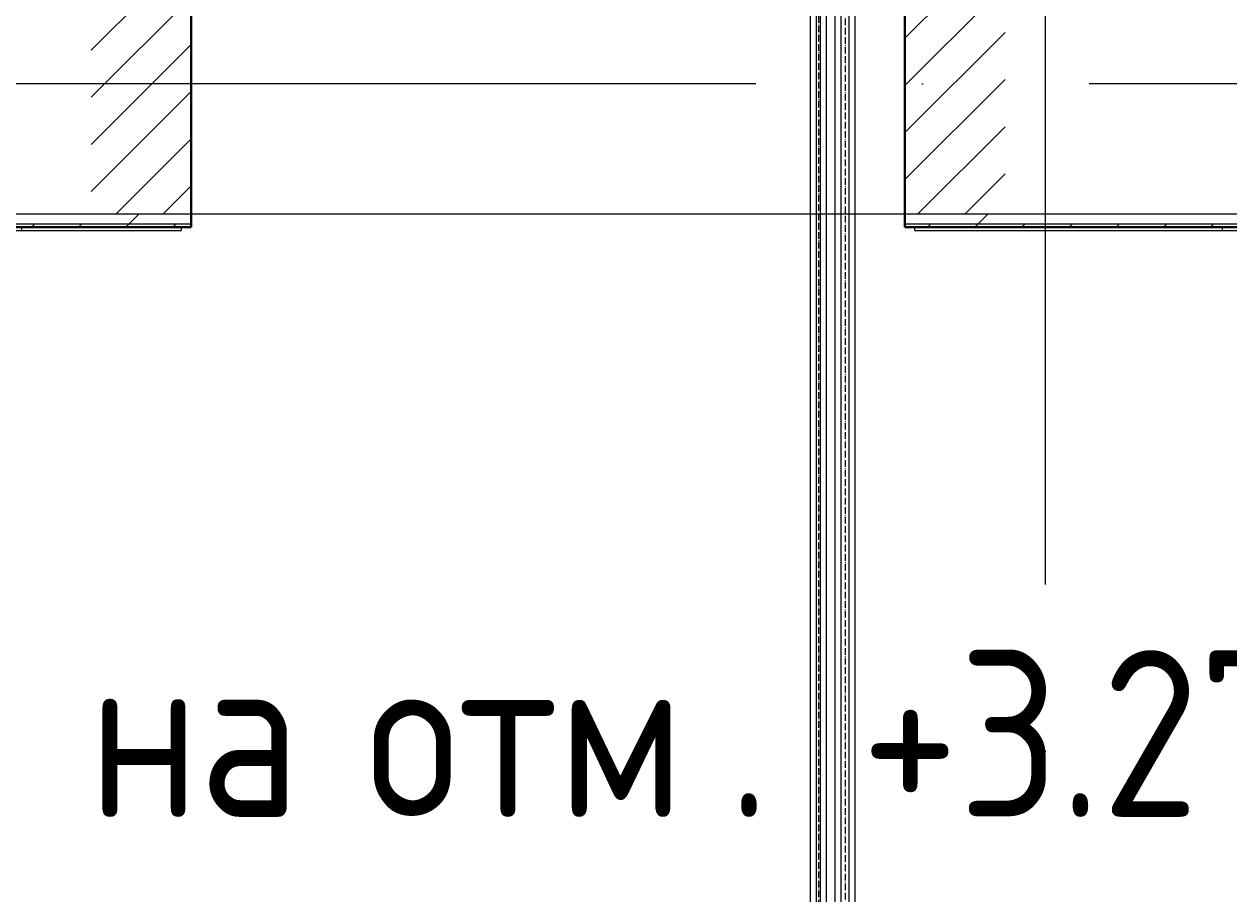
# Model space of a CAD drawing. Header units: millimetres. Extents: x -88595 to 880822, y -1054509 to -148035.
# Drawn here: x 187732 to 189539, y -275467 to -274162 of the extents above; entities that cross this region are included whole.
import ezdxf

# ---------------------------------------------------------------- set-up
doc = ezdxf.new("R2010")
doc.units = ezdxf.units.MM
for name, pattern in [('$0$ADSK_Осевая', [14, 10, -2, 0, -2]), ('ADSK_Линия сетки', [25, 20, -2.5, 0, -2.5]), ('ADSK_Штриховая_ш2 п1_5', [4.5, 3, -1.5])]:
    doc.linetypes.add(name, pattern=pattern)
for name, color, linetype, lineweight in [('Аннотация', 7, 'Continuous', 20), ('Двери', 7, 'Continuous', 9), ('Изоляция', 7, 'Continuous', 18), ('Оборудование', 7, 'Continuous', 18), ('Ограждение', 7, 'Continuous', 9), ('Оси', 7, 'Continuous', 9), ('Стены внутренние', 7, 'Continuous', 18), ('Стены наружные', 7, 'Continuous', 18), ('Стены штриховка', 7, 'Continuous', 9), ('Трубопровод', 7, 'Continuous', 18)]:
    doc.layers.add(name, color=color, linetype=linetype, lineweight=lineweight)
doc.styles.add('GOST Common_3', font='GOST_Common.ttf', dxfattribs={"width": 0.9, "height": 2.5})
pattern_1 = [(0, (215928.6884085427, 665702.3356087968), (0, 600), []), (90, (215928.6884085427, 665702.3356087968), (-600, 3.673940397442059e-14), [])]

# ---------------------------------------------------------------- blocks, each defined once
blk = doc.blocks.new('1 этаж')
at = {"layer": 'Двери', "lineweight": 18, "true_color": 0xff0000}
h = blk.add_hatch(dxfattribs=at)
h.set_pattern_fill('FP_2', color=1, style=0, pattern_type=2)
h.set_pattern_definition([(45, (224647.5843313447, 654062.60455397), (-35.35533905932738, 35.35533905932738), [])])
h.paths.add_polyline_path([(223962.5843313447, 653867.6045539699), (224112.5843313447, 653867.60455397), (224112.5843313447, 654257.60455397), (223962.5843313447, 654257.60455397)])
h.paths.add_polyline_path([(225332.5843313447, 653867.60455397), (225332.5843313447, 654257.60455397), (225182.5843313447, 654257.60455397), (225182.5843313447, 653867.60455397)])
at = {"layer": 'Ограждение'}
h = blk.add_hatch(dxfattribs=at)
h.set_pattern_fill('FP_25', color=256, style=0, pattern_type=2)
h.set_pattern_definition(pattern_1)
h.paths.add_polyline_path([(224097.5843313447, 653842.60455397), (224097.5843313447, 653847.60455397), (222277.5843313447, 653847.60455397), (222277.5843313447, 653842.60455397), (222899.6188574138, 653842.60455397)])
h = blk.add_hatch(dxfattribs=at)
h.set_pattern_fill('FP_26', color=256, style=0, pattern_type=2)
h.set_pattern_definition(pattern_1)
h.paths.add_polyline_path([(227204.9391017041, 653842.6045539699), (227367.7112443302, 653842.6045539699), (227362.7112443302, 653847.6045539699), (225197.5843313447, 653847.6045539699), (225197.5843313447, 653842.6045539699), (226846.1624146799, 653842.6045539699)])
at = {"layer": 'Двери', "linetype": 'ADSK_Штриховая_ш2 п1_5'}
for p, q in [((224112.5843313447, 653867.60455397), (224112.5843313447, 654257.60455397)), ((225182.5843313447, 654257.60455397), (225182.5843313447, 653867.60455397)), ((223962.5843313447, 653867.60455397), (224112.5843313447, 653867.60455397)), ((225182.5843313447, 653867.60455397), (225332.5843313447, 653867.60455397))]:
    blk.add_line(p, q, dxfattribs=at)
at = {"layer": 'Ограждение'}
for p, q in [((224097.5843313447, 653847.6045539699), (224097.5843313447, 653842.60455397)), ((225197.5843313447, 653842.60455397), (225197.5843313447, 653847.6390347166)), ((222277.5843313447, 653842.60455397), (224097.5843313447, 653842.60455397)), ((225197.5843313447, 653842.60455397), (227367.7112443302, 653842.60455397))]:
    blk.add_line(p, q, dxfattribs=at)
at = {"layer": 'Оси', "linetype": 'ADSK_Линия сетки', "ltscale": 100}
for p, q in [((225392.7112443302, 697813.2443301723), (225392.7112443302, 633106.469478807)), ((252460.0056153224, 654062.60455397), (175520.4332900373, 654062.60455397))]:
    blk.add_line(p, q, dxfattribs=at)
at = {"layer": 'Стены внутренние', "lineweight": 30}
for p, q in [((224112.5843313446, 653867.60455397), (224112.5843313446, 654257.60455397)), ((225182.5843313446, 654257.60455397), (225182.5843313446, 653867.60455397))]:
    blk.add_line(p, q, dxfattribs=at)
at = {"layer": 'Стены внутренние'}
for p, q in [((217392.71124433, 653867.60455397), (225182.5843313447, 653867.60455397)), ((225182.5843313446, 653867.60455397), (225997.7112443301, 653867.60455397))]:
    blk.add_line(p, q, dxfattribs=at)
at = {"layer": 'Стены наружные', "linetype": 'Continuous', "lineweight": 9}
for p, q in [((224019.3685831765, 653852.6045539699), (224034.3685831765, 653867.6045539699)), ((225292.1607893122, 653852.6045539699), (225307.1607893123, 653867.6045539699)), ((223872.9472269392, 653847.60455397), (223877.9472269391, 653852.6045539699)), ((223943.6579050578, 653847.60455397), (223948.6579050578, 653852.6045539699)), ((224014.3685831765, 653847.60455397), (224019.3685831765, 653852.6045539699)), ((224085.0792612951, 653847.60455397), (224090.0792612951, 653852.6045539699)), ((225216.4501111936, 653847.60455397), (225221.4501111936, 653852.6045539699)), ((225287.1607893123, 653847.6045539699), (225292.1607893122, 653852.6045539699)), ((225357.8714674309, 653847.6045539699), (225362.8714674309, 653852.6045539699)), ((225428.5821455496, 653847.6045539699), (225433.5821455495, 653852.6045539699)), ((225499.2928236682, 653847.6045539699), (225504.2928236682, 653852.6045539699)), ((225570.0035017869, 653847.6045539699), (225575.0035017869, 653852.6045539699)), ((225640.7141799055, 653847.6045539699), (225645.7141799055, 653852.6045539699))]:
    blk.add_line(p, q, dxfattribs=at)
at = {"layer": 'Стены наружные', "lineweight": 30}
for p, q in [((224112.5843313446, 653847.60455397), (224112.5843313446, 653867.60455397)), ((225182.5843313446, 653867.60455397), (225182.5843313446, 653847.60455397)), ((222277.5843313447, 653847.60455397), (224112.5843313446, 653847.60455397)), ((225182.5843313446, 653847.60455397), (227362.7112443302, 653847.6045539699))]:
    blk.add_line(p, q, dxfattribs=at)
at = {"layer": 'Стены штриховка'}
for p, q in [((222277.5843313447, 653852.6045539699), (224112.5843313446, 653852.6045539699)), ((225182.5843313446, 653852.6045539699), (227357.7112443302, 653852.6045539699))]:
    blk.add_line(p, q, dxfattribs=at)
at = {"layer": 'Аннотация', "style": 'GOST Common_3', "width": 0.9}
for s, p in [('. +3.270 (h', (224917.0786180835, 652963.234089433)), ('на', (223958.6254930835, 652963.234089433)), ('отм', (224375.3442430835, 652963.234089433))]:
    blk.add_text(s, height=250, dxfattribs=at).set_placement(p)

msp = doc.modelspace()

# ---------------------------------------------------------------- linework, layer by layer
at = {"layer": 'Изоляция', "color": 190, "true_color": 0x8000ff}
for p, q in [((188911.0768216674, -272345.4688828919), (188911.0768216674, -276008.5895248933)), ((188935.4268216674, -276008.5895248933), (188935.4268216674, -272345.4688828919))]:
    msp.add_line(p, q, dxfattribs=at)
at = {"layer": 'Изоляция', "color": 134, "true_color": 0x00a6a6}
for p, q in [((188947.9018216674, -272391.3438828919), (188947.9018216674, -275962.7145248933)), ((188978.6018216674, -275962.7145248933), (188978.6018216674, -272391.3438828919))]:
    msp.add_line(p, q, dxfattribs=at)
at = {"layer": 'Трубопровод', "color": 190, "true_color": 0x8000ff}
for p, q in [((188920.0768216674, -272345.4688828919), (188920.0768216674, -276008.5895248933)), ((188926.4268216674, -276008.5895248933), (188926.4268216674, -272345.4688828919))]:
    msp.add_line(p, q, dxfattribs=at)
at = {"layer": 'Трубопровод', "color": 190, "linetype": '$0$ADSK_Осевая', "true_color": 0x8000ff}
msp.add_line((188923.2518216674, -272345.4688828919), (188923.2518216674, -276008.5895248932), dxfattribs=at)
msp.add_line((188923.2518216674, -272345.4688828919), (188923.2518216674, -276008.5895248932), dxfattribs=at)
at = {"layer": 'Трубопровод', "color": 134, "true_color": 0x00a6a6}
for p, q in [((188956.9018216674, -272391.3438828919), (188956.9018216674, -275962.7145248933)), ((188969.6018216674, -275962.7145248933), (188969.6018216674, -272391.3438828919))]:
    msp.add_line(p, q, dxfattribs=at)
at = {"layer": 'Трубопровод', "color": 134, "linetype": '$0$ADSK_Осевая', "true_color": 0x00a6a6}
msp.add_line((188963.2518216674, -272391.3438828919), (188963.2518216674, -275962.7145248932), dxfattribs=at)
msp.add_line((188963.2518216674, -272391.3438828919), (188963.2518216674, -275962.7145248932), dxfattribs=at)

# ---------------------------------------------------------------- block references
at = {"layer": 'Оборудование', "color": 5, "true_color": 0x0000ff}
msp.add_blockref('1 этаж', (-36129.4594226628, -928314.5363469583), dxfattribs=at)

doc.saveas('drawing.dxf')
